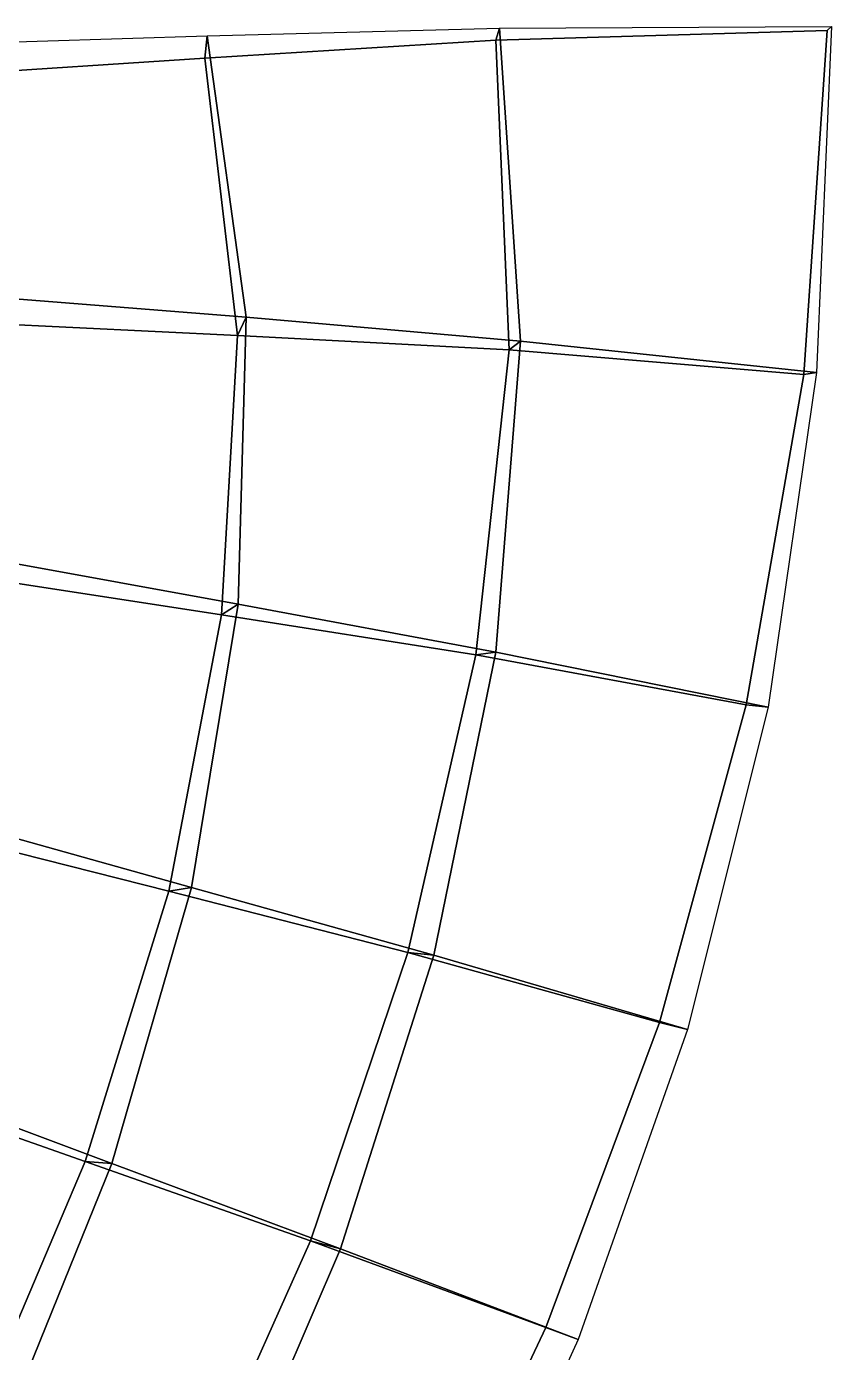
# Model space of a CAD drawing. Header units: metres. Extents: x -2184624 to 1125696, y -1900362 to 1900362.
# Drawn here: x 861386 to 1125696, y -1030950 to -595859 of the extents above; entities that cross this region are included whole.
import ezdxf

# ---------------------------------------------------------------- set-up
doc = ezdxf.new("R2010")
doc.units = ezdxf.units.M

msp = doc.modelspace()

# ---------------------------------------------------------------- linework, layer by layer
at = {"layer": '1'}
for points in [[(1015455, -600344.6, -16540.947), (1016641.6, -596434.25, 16540.947), (1125696.1, -595859.44, 16639.69), (1124302.4, -597144.44, -16639.69)], [(1016641.6, -596434.25, 16540.947), (1125696.1, -595859.44, 16639.69), (1120784.5, -709427.4, 16535.244), (1023554.3, -699061.25, 29249.832)], [(1124302.4, -597144.44, -16639.69), (1125696.1, -595859.44, 16639.69), (1120784.5, -709427.4, 16535.244), (1116660, -710092.75, -16535.244)], [(836297.6, -611672.7, -15870.683), (836890.6, -601511.7, 15870.683), (920657.25, -598865.06, 16253.518), (919886.4, -606200.56, -16253.518)], [(836890.6, -601511.7, 15870.683), (920657.25, -598865.06, 16253.518), (933532, -691260.06, 37062.324), (851957.25, -684732.6, 42195.227)], [(919886.4, -606200.56, -16253.518), (920657.25, -598865.06, 16253.518), (1016641.6, -596434.25, 16540.947), (1015455, -600344.6, -16540.947)], [(919886.4, -606200.56, -16253.518), (920657.25, -598865.06, 16253.518), (933532, -691260.06, 37062.324), (930681.75, -697260.56, 5145.319)], [(930681.75, -697260.56, 5145.319), (933532, -691260.06, 37062.324), (920657.25, -598865.06, 16253.518), (919886.4, -606200.56, -16253.518)], [(919886.4, -606200.56, -16253.518), (1015455, -600344.6, -16540.947), (1019884.94, -701992.9, -3294.067), (930681.75, -697260.56, 5145.319)], [(920657.25, -598865.06, 16253.518), (1016641.6, -596434.25, 16540.947), (1023554.3, -699061.25, 29249.832), (933532, -691260.06, 37062.324)], [(1015455, -600344.6, -16540.947), (1016641.6, -596434.25, 16540.947), (1023554.3, -699061.25, 29249.832), (1019884.94, -701992.9, -3294.067)], [(1019884.94, -701992.9, -3294.067), (1023554.3, -699061.25, 29249.832), (1016641.6, -596434.25, 16540.947), (1015455, -600344.6, -16540.947)], [(1015455, -600344.6, -16540.947), (1124302.4, -597144.44, -16639.69), (1116660, -710092.75, -16535.244), (1019884.94, -701992.9, -3294.067)], [(836297.6, -611672.7, -15870.683), (919886.4, -606200.56, -16253.518), (930681.75, -697260.56, 5145.319), (849493.5, -693330.1, 11041.24)], [(930681.75, -697260.56, 5145.319), (933532, -691260.06, 37062.324), (851957.25, -684732.6, 42195.227), (849493.5, -693330.1, 11041.24)], [(849493.5, -693330.1, 11041.24), (851957.25, -684732.6, 42195.227), (933532, -691260.06, 37062.324), (930681.75, -697260.56, 5145.319)], [(851957.25, -684732.6, 42195.227), (933532, -691260.06, 37062.324), (930923, -785406.44, 51199.91), (852640.3, -771182.75, 61778.13)], [(930681.75, -697260.56, 5145.319), (933532, -691260.06, 37062.324), (930923, -785406.44, 51199.91), (925439.4, -788881.3, 19751.457)], [(925439.4, -788881.3, 19751.457), (930923, -785406.44, 51199.91), (933532, -691260.06, 37062.324), (930681.75, -697260.56, 5145.319)], [(1019884.94, -701992.9, -3294.067), (1023554.3, -699061.25, 29249.832), (933532, -691260.06, 37062.324), (930681.75, -697260.56, 5145.319)], [(930681.75, -697260.56, 5145.319), (933532, -691260.06, 37062.324), (1023554.3, -699061.25, 29249.832), (1019884.94, -701992.9, -3294.067)], [(933532, -691260.06, 37062.324), (1023554.3, -699061.25, 29249.832), (1015478.56, -801110.1, 36628.156), (930923, -785406.44, 51199.91)], [(849493.5, -693330.1, 11041.24), (930681.75, -697260.56, 5145.319), (925439.4, -788881.3, 19751.457), (847772.06, -776965.1, 30945.488)], [(930681.75, -697260.56, 5145.319), (1019884.94, -701992.9, -3294.067), (1008909.8, -802040.6, 4693.812), (925439.4, -788881.3, 19751.457)], [(1019884.94, -701992.9, -3294.067), (1023554.3, -699061.25, 29249.832), (1015478.56, -801110.1, 36628.156), (1008909.8, -802040.6, 4693.812)], [(1008909.8, -802040.6, 4693.812), (1015478.56, -801110.1, 36628.156), (1023554.3, -699061.25, 29249.832), (1019884.94, -701992.9, -3294.067)], [(1023554.3, -699061.25, 29249.832), (1120784.5, -709427.4, 16535.244), (1104857.9, -819155.1, 16267.487), (1015478.56, -801110.1, 36628.156)], [(1116660, -710092.75, -16535.244), (1120784.5, -709427.4, 16535.244), (1023554.3, -699061.25, 29249.832), (1019884.94, -701992.9, -3294.067)], [(1019884.94, -701992.9, -3294.067), (1023554.3, -699061.25, 29249.832), (1120784.5, -709427.4, 16535.244), (1116660, -710092.75, -16535.244)], [(1019884.94, -701992.9, -3294.067), (1116660, -710092.75, -16535.244), (1097645.6, -818401.25, -16267.487), (1008909.8, -802040.6, 4693.812)], [(1116660, -710092.75, -16535.244), (1120784.5, -709427.4, 16535.244), (1104857.9, -819155.1, 16267.487), (1097645.6, -818401.25, -16267.487)], [(852640.3, -771182.75, 61778.13), (930923, -785406.44, 51199.91), (915547.25, -878327.4, 61388.89), (840861.3, -857532, 76662.38)], [(925439.4, -788881.3, 19751.457), (930923, -785406.44, 51199.91), (852640.3, -771182.75, 61778.13), (847772.06, -776965.1, 30945.488)], [(847772.06, -776965.1, 30945.488), (852640.3, -771182.75, 61778.13), (930923, -785406.44, 51199.91), (925439.4, -788881.3, 19751.457)], [(847772.06, -776965.1, 30945.488), (925439.4, -788881.3, 19751.457), (908120.1, -879630.4, 30538.08), (834154.56, -860883.25, 46331.383)], [(925439.4, -788881.3, 19751.457), (930923, -785406.44, 51199.91), (915547.25, -878327.4, 61388.89), (908120.1, -879630.4, 30538.08)], [(908120.1, -879630.4, 30538.08), (915547.25, -878327.4, 61388.89), (930923, -785406.44, 51199.91), (925439.4, -788881.3, 19751.457)], [(930923, -785406.44, 51199.91), (1015478.56, -801110.1, 36628.156), (995167.75, -900617.44, 41584.383), (915547.25, -878327.4, 61388.89)], [(1008909.8, -802040.6, 4693.812), (1015478.56, -801110.1, 36628.156), (930923, -785406.44, 51199.91), (925439.4, -788881.3, 19751.457)], [(925439.4, -788881.3, 19751.457), (930923, -785406.44, 51199.91), (1015478.56, -801110.1, 36628.156), (1008909.8, -802040.6, 4693.812)], [(925439.4, -788881.3, 19751.457), (1008909.8, -802040.6, 4693.812), (986626.25, -899727.8, 10306.624), (908120.1, -879630.4, 30538.08)], [(1008909.8, -802040.6, 4693.812), (1015478.56, -801110.1, 36628.156), (995167.75, -900617.44, 41584.383), (986626.25, -899727.8, 10306.624)], [(986626.25, -899727.8, 10306.624), (995167.75, -900617.44, 41584.383), (1015478.56, -801110.1, 36628.156), (1008909.8, -802040.6, 4693.812)], [(1008909.8, -802040.6, 4693.812), (1097645.6, -818401.25, -16267.487), (1069181.5, -922629.1, -15973.581), (986626.25, -899727.8, 10306.624)], [(1015478.56, -801110.1, 36628.156), (1104857.9, -819155.1, 16267.487), (1078414, -924920.25, 15973.581), (995167.75, -900617.44, 41584.383)], [(1097645.6, -818401.25, -16267.487), (1104857.9, -819155.1, 16267.487), (1015478.56, -801110.1, 36628.156), (1008909.8, -802040.6, 4693.812)], [(1008909.8, -802040.6, 4693.812), (1015478.56, -801110.1, 36628.156), (1104857.9, -819155.1, 16267.487), (1097645.6, -818401.25, -16267.487)], [(1097645.6, -818401.25, -16267.487), (1104857.9, -819155.1, 16267.487), (1078414, -924920.25, 15973.581), (1069181.5, -922629.1, -15973.581)], [(834154.56, -860883.25, 46331.383), (908120.1, -879630.4, 30538.08), (880637.6, -968284.9, 38991.566), (810379.4, -943573.94, 58677.3)], [(840861.3, -857532, 76662.38), (915547.25, -878327.4, 61388.89), (889426.6, -968948.75, 69220.7), (818413.9, -942381.56, 88438.54)], [(908120.1, -879630.4, 30538.08), (915547.25, -878327.4, 61388.89), (840861.3, -857532, 76662.38), (834154.56, -860883.25, 46331.383)], [(834154.56, -860883.25, 46331.383), (840861.3, -857532, 76662.38), (915547.25, -878327.4, 61388.89), (908120.1, -879630.4, 30538.08)], [(908120.1, -879630.4, 30538.08), (915547.25, -878327.4, 61388.89), (889426.6, -968948.75, 69220.7), (880637.6, -968284.9, 38991.566)], [(880637.6, -968284.9, 38991.566), (889426.6, -968948.75, 69220.7), (915547.25, -878327.4, 61388.89), (908120.1, -879630.4, 30538.08)], [(915547.25, -878327.4, 61388.89), (995167.75, -900617.44, 41584.383), (964503.9, -996958.8, 45274.082), (889426.6, -968948.75, 69220.7)], [(986626.25, -899727.8, 10306.624), (995167.75, -900617.44, 41584.383), (915547.25, -878327.4, 61388.89), (908120.1, -879630.4, 30538.08)], [(908120.1, -879630.4, 30538.08), (915547.25, -878327.4, 61388.89), (995167.75, -900617.44, 41584.383), (986626.25, -899727.8, 10306.624)], [(908120.1, -879630.4, 30538.08), (986626.25, -899727.8, 10306.624), (954637.25, -994326.2, 14632.164), (880637.6, -968284.9, 38991.566)], [(986626.25, -899727.8, 10306.624), (995167.75, -900617.44, 41584.383), (964503.9, -996958.8, 45274.082), (954637.25, -994326.2, 14632.164)], [(986626.25, -899727.8, 10306.624), (1069181.5, -922629.1, -15973.581), (1031949.56, -1022769.06, -15686.754), (954637.25, -994326.2, 14632.164)], [(954637.25, -994326.2, 14632.164), (964503.9, -996958.8, 45274.082), (995167.75, -900617.44, 41584.383), (986626.25, -899727.8, 10306.624)], [(995167.75, -900617.44, 41584.383), (1078414, -924920.25, 15973.581), (1042517.94, -1026657.94, 15686.754), (964503.9, -996958.8, 45274.082)], [(1069181.5, -922629.1, -15973.581), (1078414, -924920.25, 15973.581), (995167.75, -900617.44, 41584.383), (986626.25, -899727.8, 10306.624)], [(986626.25, -899727.8, 10306.624), (995167.75, -900617.44, 41584.383), (1078414, -924920.25, 15973.581), (1069181.5, -922629.1, -15973.581)], [(1069181.5, -922629.1, -15973.581), (1078414, -924920.25, 15973.581), (1042517.94, -1026657.94, 15686.754), (1031949.56, -1022769.06, -15686.754)], [(810379.4, -943573.94, 58677.3), (880637.6, -968284.9, 38991.566), (844220.94, -1054076.4, 45921.16), (777668.6, -1024065.2, 68917.914)], [(818413.9, -942381.56, 88438.54), (889426.6, -968948.75, 69220.7), (853908.8, -1056567.1, 75547.03), (786602.5, -1024830.7, 98099.71)], [(880637.6, -968284.9, 38991.566), (889426.6, -968948.75, 69220.7), (818413.9, -942381.56, 88438.54), (810379.4, -943573.94, 58677.3)], [(810379.4, -943573.94, 58677.3), (818413.9, -942381.56, 88438.54), (889426.6, -968948.75, 69220.7), (880637.6, -968284.9, 38991.566)], [(880637.6, -968284.9, 38991.566), (889426.6, -968948.75, 69220.7), (853908.8, -1056567.1, 75547.03), (844220.94, -1054076.4, 45921.16)], [(880637.6, -968284.9, 38991.566), (954637.25, -994326.2, 14632.164), (913969.25, -1085348.8, 18163.695), (844220.94, -1054076.4, 45921.16)], [(844220.94, -1054076.4, 45921.16), (853908.8, -1056567.1, 75547.03), (889426.6, -968948.75, 69220.7), (880637.6, -968284.9, 38991.566)], [(889426.6, -968948.75, 69220.7), (964503.9, -996958.8, 45274.082), (924681.6, -1089670, 48208.742), (853908.8, -1056567.1, 75547.03)], [(954637.25, -994326.2, 14632.164), (964503.9, -996958.8, 45274.082), (889426.6, -968948.75, 69220.7), (880637.6, -968284.9, 38991.566)], [(880637.6, -968284.9, 38991.566), (889426.6, -968948.75, 69220.7), (964503.9, -996958.8, 45274.082), (954637.25, -994326.2, 14632.164)], [(954637.25, -994326.2, 14632.164), (964503.9, -996958.8, 45274.082), (924681.6, -1089670, 48208.742), (913969.25, -1085348.8, 18163.695)], [(954637.25, -994326.2, 14632.164), (1031949.56, -1022769.06, -15686.754), (986545.1, -1118676.4, -15415.284), (913969.25, -1085348.8, 18163.695)], [(913969.25, -1085348.8, 18163.695), (924681.6, -1089670, 48208.742), (964503.9, -996958.8, 45274.082), (954637.25, -994326.2, 14632.164)], [(1031949.56, -1022769.06, -15686.754), (1042517.94, -1026657.94, 15686.754), (964503.9, -996958.8, 45274.082), (954637.25, -994326.2, 14632.164)], [(954637.25, -994326.2, 14632.164), (964503.9, -996958.8, 45274.082), (1042517.94, -1026657.94, 15686.754), (1031949.56, -1022769.06, -15686.754)], [(964503.9, -996958.8, 45274.082), (1042517.94, -1026657.94, 15686.754), (997958.9, -1124182.1, 15415.284), (924681.6, -1089670, 48208.742)], [(1031949.56, -1022769.06, -15686.754), (1042517.94, -1026657.94, 15686.754), (997958.9, -1124182.1, 15415.284), (986545.1, -1118676.4, -15415.284)]]:
    msp.add_3dface(points, dxfattribs=at)

doc.saveas('drawing.dxf')
